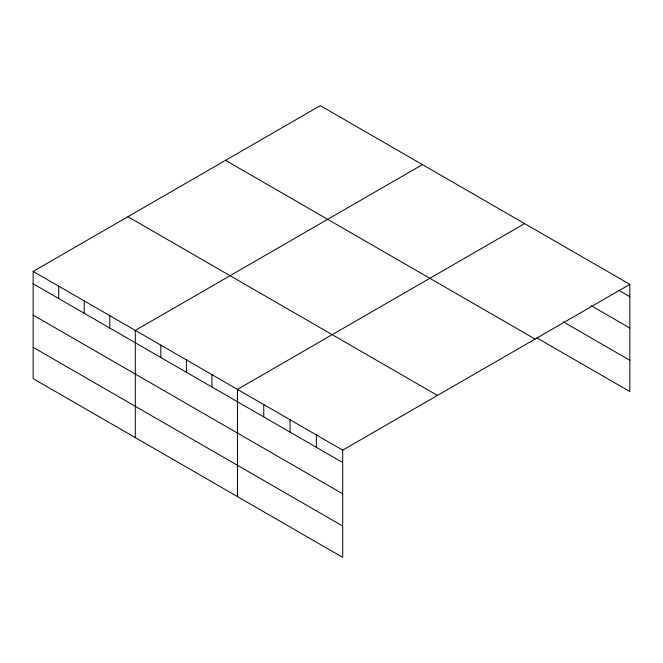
<?xml version="1.0" encoding="UTF-8"?>
<svg xmlns="http://www.w3.org/2000/svg" width="663" height="663" viewBox="0 0 663 663"><rect width="100%" height="100%" fill="white"/><g stroke="black" fill="none" stroke-linecap="round" stroke-linejoin="round"><path stroke-width="0.99" d="M33.15 271.424L342.696 450.144L342.696 557.359L33.15 378.639L33.15 271.424L320.304 105.641L629.85 284.361L629.85 391.576L536.881 337.898M422.455 164.615L135.302 330.406L135.302 437.621M524.607 223.597L237.453 389.38L237.453 496.595M342.696 450.144L629.85 284.361M618.446 290.137L629.85 296.717M591.263 305.742L629.85 328.019M563.194 321.787L629.85 360.274M225.544 160.355L535.091 339.066M127.909 216.718L437.456 395.43M33.15 283.789L342.696 462.509M33.15 315.091L342.696 493.811M33.15 347.337L342.696 526.057M316.384 434.953L316.384 447.318M290.071 419.762L290.071 432.127M263.766 404.571L263.766 416.936M211.911 374.636L211.911 387.001M186.378 359.893L186.378 372.258M160.836 345.15L160.836 357.506M109.76 315.663L109.76 328.019M84.226 300.919L84.226 313.276M58.684 286.176L58.684 298.532"/></g></svg>
